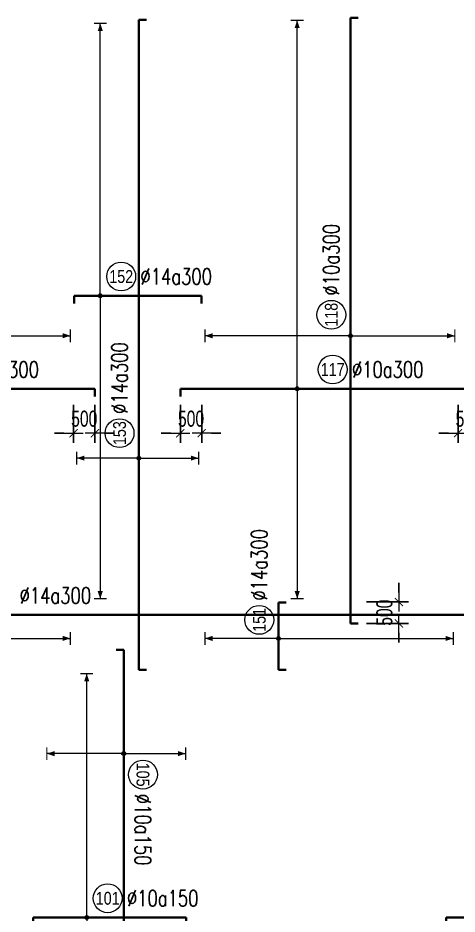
# Model space of a CAD drawing. Header units: millimetres. Extents: x -179076 to 493302, y -18667 to 80932.
# Drawn here: x 178048 to 188328, y 58000 to 78959 of the extents above; entities that cross this region are included whole.
import ezdxf
from ezdxf.enums import TextEntityAlignment as Align

# ---------------------------------------------------------------- set-up
doc = ezdxf.new("R2010")
doc.units = ezdxf.units.MM
doc.layers.get('0').update_dxf_attribs({"lineweight": 20})
doc.layers.get('Defpoints').update_dxf_attribs({"color": 151, "lineweight": 9})
for name, color, linetype, lineweight in [('NDC_S_DIM', 1, 'Continuous', 15), ('NDC_S_REBAR', 4, 'Continuous', 35), ('NDC_S_VN TEXT', 7, 'Continuous', 20)]:
    doc.layers.add(name, color=color, linetype=linetype, lineweight=lineweight)
doc.styles.add('ARIAL', font='arial.ttf', dxfattribs={"width": 0.8})
doc.styles.add('NDC_DIM', font='', dxfattribs={"width": 0.75})
doc.styles.add('NDC_EN TXT', font='romans.shx', dxfattribs={"width": 0.8})
doc.styles.get('NDC_DIM').set_extended_font_data('Dotum')
doc.dimstyles.new('NDC_dim_150', dxfattribs={"dimscale": 150, "dimtxt": 2.5, "dimasz": 1.5, "dimexe": 1.5, "dimexo": 2.5, "dimgap": 1, "dimtad": 1, "dimdec": 0, "dimzin": 0, "dimdsep": 46, "dimtxsty": 'NDC_DIM', "dimblk": 'DIMMARK', "dimcen": 0.09, "dimdle": 1.2, "dimclrd": 1, "dimclre": 1, "dimclrt": 3, "dimadec": 0, "dimazin": 0, "dimtfac": 1, "dimtdec": 0, "dimtix": 1, "dimtofl": 0, "dimtmove": 0, "dimatfit": 3, "dimfxl": 8, "dimfxlon": 1, "dimtolj": 1, "dimtzin": 0, "dimarcsym": 0})

# ---------------------------------------------------------------- blocks, each defined once
blk = doc.blocks.new('DIMMARK')
at = {"layer": 'NDC_S_DIM', "color": 1}
blk.add_line((-1.5, 0), (1, 0), dxfattribs=at)
at = {"layer": 'NDC_S_DIM', "color": 2, "const_width": 0.1}
blk.add_lwpolyline([(-0.424, -0.424), (0.424, 0.424)], dxfattribs=at)
blk = doc.blocks.new('*D557')
at = {"layer": 'Defpoints', "color": 0, "transparency": 16777216}
for p in [(179351, 70286), (179851, 70286), (179351, 69246)]:
    blk.add_point(p, dxfattribs=at)
at = {"layer": 'NDC_S_DIM', "color": 1, "lineweight": -2, "transparency": 16777216}
for p, q in [((179351, 69911), (179351, 69021)), ((179851, 69911), (179851, 69021)), ((179126, 69246), (178901, 69246)), ((180076, 69246), (180301, 69246))]:
    blk.add_line(p, q, dxfattribs=at)
at = {"layer": 'NDC_S_DIM', "color": 1, "lineweight": -2, "transparency": 16777216, "xscale": 225, "yscale": 225, "zscale": 225}
blk.add_blockref('DIMMARK', (179351, 69246), dxfattribs=at)
at = {"layer": 'NDC_S_DIM', "color": 1, "lineweight": -2, "transparency": 16777216, "xscale": 225, "yscale": 225, "zscale": 225, "rotation": 180}
blk.add_blockref('DIMMARK', (179851, 69246), dxfattribs=at)
at = {"layer": 'NDC_S_DIM', "color": 3, "transparency": 16777216, "insert": (179601, 69584), "char_height": 375, "attachment_point": 5, "style": 'NDC_DIM'}
blk.add_mtext('\\A1;500', dxfattribs=at)
blk = doc.blocks.new('*D558')
at = {"layer": 'Defpoints', "color": 0, "transparency": 16777216}
for p in [(181851, 70286), (182351, 70286), (182351, 69246)]:
    blk.add_point(p, dxfattribs=at)
at = {"layer": 'NDC_S_DIM', "color": 1, "lineweight": -2, "transparency": 16777216}
for p, q in [((181851, 69911), (181851, 69021)), ((182351, 69911), (182351, 69021)), ((181626, 69246), (181401, 69246)), ((182576, 69246), (182801, 69246))]:
    blk.add_line(p, q, dxfattribs=at)
at = {"layer": 'NDC_S_DIM', "color": 1, "lineweight": -2, "transparency": 16777216, "xscale": 225, "yscale": 225, "zscale": 225}
blk.add_blockref('DIMMARK', (181851, 69246), dxfattribs=at)
at = {"layer": 'NDC_S_DIM', "color": 1, "lineweight": -2, "transparency": 16777216, "xscale": 225, "yscale": 225, "zscale": 225, "rotation": 180}
blk.add_blockref('DIMMARK', (182351, 69246), dxfattribs=at)
at = {"layer": 'NDC_S_DIM', "color": 3, "transparency": 16777216, "insert": (182101, 69584), "char_height": 375, "attachment_point": 5, "style": 'NDC_DIM'}
blk.add_mtext('\\A1;500', dxfattribs=at)
blk = doc.blocks.new('*D559')
at = {"layer": 'Defpoints', "color": 0, "transparency": 16777216}
for p in [(188351, 70286), (188851, 70286), (188851, 69246)]:
    blk.add_point(p, dxfattribs=at)
at = {"layer": 'NDC_S_DIM', "color": 1, "lineweight": -2, "transparency": 16777216}
for p, q in [((188351, 69911), (188351, 69021)), ((188851, 69911), (188851, 69021)), ((188126, 69246), (187901, 69246)), ((189076, 69246), (189301, 69246))]:
    blk.add_line(p, q, dxfattribs=at)
at = {"layer": 'NDC_S_DIM', "color": 1, "lineweight": -2, "transparency": 16777216, "xscale": 225, "yscale": 225, "zscale": 225}
blk.add_blockref('DIMMARK', (188351, 69246), dxfattribs=at)
at = {"layer": 'NDC_S_DIM', "color": 1, "lineweight": -2, "transparency": 16777216, "xscale": 225, "yscale": 225, "zscale": 225, "rotation": 180}
blk.add_blockref('DIMMARK', (188851, 69246), dxfattribs=at)
at = {"layer": 'NDC_S_DIM', "color": 3, "transparency": 16777216, "insert": (188601, 69584), "char_height": 375, "attachment_point": 5, "style": 'NDC_DIM'}
blk.add_mtext('\\A1;500', dxfattribs=at)
blk = doc.blocks.new('*D576')
at = {"layer": 'Defpoints', "color": 0, "transparency": 16777216}
for p in [(185834, 65299), (186966, 65299), (185834, 64799)]:
    blk.add_point(p, dxfattribs=at)
at = {"layer": 'NDC_S_DIM', "color": 1, "lineweight": -2, "transparency": 16777216}
for p, q in [((186966, 65524), (186966, 65749)), ((186209, 65299), (187191, 65299)), ((186209, 64799), (187191, 64799)), ((186966, 64574), (186966, 64349))]:
    blk.add_line(p, q, dxfattribs=at)
at = {"layer": 'NDC_S_DIM', "color": 1, "lineweight": -2, "transparency": 16777216, "xscale": 225, "yscale": 225, "zscale": 225}
for p, rotation in [((186966, 65299), 270), ((186966, 64799), 90)]:
    blk.add_blockref('DIMMARK', p, dxfattribs=dict(at, rotation=rotation))
at = {"layer": 'NDC_S_DIM', "color": 3, "transparency": 16777216, "insert": (186628, 65049), "char_height": 375, "attachment_point": 5, "rotation": 90, "style": 'NDC_DIM'}
blk.add_mtext('\\A1;500', dxfattribs=at)
blk = doc.blocks.new('*U493')
at = {"layer": 'NDC_S_REBAR'}
blk.add_line((0, 0), (281, 0), dxfattribs=at)
at = {"layer": 'NDC_S_VN TEXT', "color": 3, "style": 'NDC_EN TXT', "width": 0.75}
blk.add_attdef('DKT', (38.24, 1.75), '', height=2.5, dxfattribs=at)
at = {"layer": 'NDC_S_VN TEXT', "style": 'ARIAL', "width": 0.8}
blk.add_attdef('KHT', text='', height=2, dxfattribs=at).set_placement((35.24, 3), align=Align.MIDDLE_CENTER)
blk = doc.blocks.new('*U477')
h = blk.add_hatch(color=6)
edge = h.paths.add_edge_path()
edge.add_arc((-7.93, 0), 0.3, 0, 360)
at = {"layer": 'NDC_S_DIM', "color": 8}
for q in [(-7.93, 55.93), (-7.93, -32.75)]:
    blk.add_line((-7.93, 0), q, dxfattribs=at)
for points in [[(-8.93, 55.93, 0.2, 0.2, 0), (-6.93, 55.93, 0, 0, 0)], [(-8.93, -32.75, 0.2, 0.2, 0), (-6.93, -32.75, 0, 0, 0)]]:
    blk.add_lwpolyline(points, format="xyseb", dxfattribs=at)
at = {"layer": 'NDC_S_DIM'}
blk.add_circle((-2.39, 3), 2.25, dxfattribs=at)
at = {"layer": 'NDC_S_DIM', "color": 6}
blk.add_circle((-7.93, 0), 0.3, dxfattribs=at)
at = {"layer": 'NDC_S_DIM', "color": 8}
for points in [[(-8.33, 54.73), (-7.93, 55.93), (-7.53, 54.73)], [(-8.33, -31.55), (-7.93, -32.75), (-7.53, -31.55)]]:
    blk.add_solid(points, dxfattribs=at)
at = {"layer": 'NDC_S_REBAR'}
for p, q in [((0, 0), (-26.16, 0)), ((-26.16, 0), (-26.16, -1.2)), ((0, 0), (20.5, 0)), ((20.5, 0), (20.5, -1.2)), ((-26.16, -1.2), (-26.16, -1.2)), ((20.5, -1.2), (20.5, -1.2))]:
    blk.add_line(p, q, dxfattribs=at)
at = {"layer": 'NDC_S_VN TEXT', "color": 3, "style": 'NDC_EN TXT', "width": 0.75}
blk.add_attdef('DKT', (0.61, 1.75), '', height=2.5, dxfattribs=at)
at = {"layer": 'NDC_S_VN TEXT', "style": 'ARIAL', "width": 0.8}
blk.add_attdef('KHT', text='', height=2, dxfattribs=at).set_placement((-2.39, 3), align=Align.MIDDLE_CENTER)
blk = doc.blocks.new('*U478')
h = blk.add_hatch(color=6)
edge = h.paths.add_edge_path()
edge.add_arc((-7.93, 0), 0.3, 0, 360)
at = {"layer": 'NDC_S_DIM', "color": 8}
for q in [(-7.93, 57.45), (-7.93, -32.75)]:
    blk.add_line((-7.93, 0), q, dxfattribs=at)
for points in [[(-8.93, 57.45, 0.2, 0.2, 0), (-6.93, 57.45, 0, 0, 0)], [(-8.93, -32.75, 0.2, 0.2, 0), (-6.93, -32.75, 0, 0, 0)]]:
    blk.add_lwpolyline(points, format="xyseb", dxfattribs=at)
at = {"layer": 'NDC_S_DIM'}
blk.add_circle((-2.39, 3), 2.25, dxfattribs=at)
at = {"layer": 'NDC_S_DIM', "color": 6}
blk.add_circle((-7.93, 0), 0.3, dxfattribs=at)
at = {"layer": 'NDC_S_DIM', "color": 8}
for points in [[(-8.33, 56.25), (-7.93, 57.45), (-7.53, 56.25)], [(-8.33, -31.55), (-7.93, -32.75), (-7.53, -31.55)]]:
    blk.add_solid(points, dxfattribs=at)
at = {"layer": 'NDC_S_REBAR'}
for p, q in [((0, 0), (-26.16, 0)), ((-26.16, 0), (-26.16, -1.2)), ((0, 0), (20.5, 0)), ((20.5, 0), (20.5, -1.2)), ((-26.16, -1.2), (-26.16, -1.2)), ((20.5, -1.2), (20.5, -1.2))]:
    blk.add_line(p, q, dxfattribs=at)
at = {"layer": 'NDC_S_VN TEXT', "color": 3, "style": 'NDC_EN TXT', "width": 0.75}
blk.add_attdef('DKT', (0.61, 1.75), '', height=2.5, dxfattribs=at)
at = {"layer": 'NDC_S_VN TEXT', "style": 'ARIAL', "width": 0.8}
blk.add_attdef('KHT', text='', height=2, dxfattribs=at).set_placement((-2.39, 3), align=Align.MIDDLE_CENTER)
blk = doc.blocks.new('*U498')
h = blk.add_hatch(color=6)
edge = h.paths.add_edge_path()
edge.add_arc((-5.66, 0), 0.3, 0, 360)
at = {"layer": 'NDC_S_DIM', "color": 8}
for q in [(-5.66, 42.49), (-5.66, -47.25)]:
    blk.add_line((-5.66, 0), q, dxfattribs=at)
for points in [[(-6.66, 42.49, 0.2, 0.2, 0), (-4.66, 42.49, 0, 0, 0)], [(-6.66, -47.25, 0.2, 0.2, 0), (-4.66, -47.25, 0, 0, 0)]]:
    blk.add_lwpolyline(points, format="xyseb", dxfattribs=at)
at = {"layer": 'NDC_S_DIM'}
blk.add_circle((-2.39, 3), 2.25, dxfattribs=at)
at = {"layer": 'NDC_S_DIM', "color": 6}
blk.add_circle((-5.66, 0), 0.3, dxfattribs=at)
at = {"layer": 'NDC_S_DIM', "color": 8}
for points in [[(-6.06, 41.29), (-5.66, 42.49), (-5.26, 41.29)], [(-6.06, -46.05), (-5.66, -47.25), (-5.26, -46.05)]]:
    blk.add_solid(points, dxfattribs=at)
at = {"layer": 'NDC_S_REBAR'}
for p, q in [((0, 0), (-9.73, 0)), ((-9.73, 0), (-9.73, -1.2)), ((0, 0), (10.15, 0)), ((10.15, 0), (10.15, -1.2)), ((-9.73, -1.2), (-9.73, -1.2)), ((10.15, -1.2), (10.15, -1.2))]:
    blk.add_line(p, q, dxfattribs=at)
at = {"layer": 'NDC_S_VN TEXT', "color": 3, "style": 'NDC_EN TXT', "width": 0.75}
blk.add_attdef('DKT', (0.61, 1.75), '', height=2.5, dxfattribs=at)
at = {"layer": 'NDC_S_VN TEXT', "style": 'ARIAL', "width": 0.8}
blk.add_attdef('KHT', text='', height=2, dxfattribs=at).set_placement((-2.39, 3), align=Align.MIDDLE_CENTER)
blk = doc.blocks.new('*U521')
h = blk.add_hatch(color=6)
edge = h.paths.add_edge_path()
edge.add_arc((-5.66, 0), 0.3, 0, 360)
at = {"layer": 'NDC_S_DIM', "color": 8}
for q in [(-5.66, 22.82), (-5.66, -16.18)]:
    blk.add_line((-5.66, 0), q, dxfattribs=at)
for points in [[(-6.66, 22.82, 0.2, 0.2, 0), (-4.66, 22.82, 0, 0, 0)], [(-6.66, -16.18, 0.2, 0.2, 0), (-4.66, -16.18, 0, 0, 0)]]:
    blk.add_lwpolyline(points, format="xyseb", dxfattribs=at)
at = {"layer": 'NDC_S_DIM'}
blk.add_circle((-2.39, 3), 2.25, dxfattribs=at)
at = {"layer": 'NDC_S_DIM', "color": 6}
blk.add_circle((-5.66, 0), 0.3, dxfattribs=at)
at = {"layer": 'NDC_S_DIM', "color": 8}
for points in [[(-6.06, 21.62), (-5.66, 22.82), (-5.26, 21.62)], [(-6.06, -14.98), (-5.66, -16.18), (-5.26, -14.98)]]:
    blk.add_solid(points, dxfattribs=at)
at = {"layer": 'NDC_S_REBAR'}
for p, q in [((0, 0), (-50.5, 0)), ((-50.5, 0), (-50.5, -1.2)), ((0, 0), (42.74, 0)), ((42.74, 0), (42.74, -1.2)), ((-50.5, -1.2), (-50.5, -1.2)), ((42.74, -1.2), (42.74, -1.2))]:
    blk.add_line(p, q, dxfattribs=at)
at = {"layer": 'NDC_S_VN TEXT', "color": 3, "style": 'NDC_EN TXT', "width": 0.75}
blk.add_attdef('DKT', (0.61, 1.75), '', height=2.5, dxfattribs=at)
at = {"layer": 'NDC_S_VN TEXT', "style": 'ARIAL', "width": 0.8}
blk.add_attdef('KHT', text='', height=2, dxfattribs=at).set_placement((-2.39, 3), align=Align.MIDDLE_CENTER)
blk = doc.blocks.new('*U522')
h = blk.add_hatch(color=6)
edge = h.paths.add_edge_path()
edge.add_arc((-5.66, 0), 0.3, 0, 360)
at = {"layer": 'NDC_S_DIM', "color": 8}
for q in [(-5.66, 22.72), (-5.66, -16.28)]:
    blk.add_line((-5.66, 0), q, dxfattribs=at)
for points in [[(-6.66, 22.72, 0.2, 0.2, 0), (-4.66, 22.72, 0, 0, 0)], [(-6.66, -16.28, 0.2, 0.2, 0), (-4.66, -16.28, 0, 0, 0)]]:
    blk.add_lwpolyline(points, format="xyseb", dxfattribs=at)
at = {"layer": 'NDC_S_DIM'}
blk.add_circle((-2.39, 3), 2.25, dxfattribs=at)
at = {"layer": 'NDC_S_DIM', "color": 6}
blk.add_circle((-5.66, 0), 0.3, dxfattribs=at)
at = {"layer": 'NDC_S_DIM', "color": 8}
for points in [[(-6.06, 21.52), (-5.66, 22.72), (-5.26, 21.52)], [(-6.06, -15.08), (-5.66, -16.28), (-5.26, -15.08)]]:
    blk.add_solid(points, dxfattribs=at)
at = {"layer": 'NDC_S_REBAR'}
for p, q in [((0, 0), (-50.5, 0)), ((-50.5, 0), (-50.5, -1.2)), ((0, 0), (43.9, 0)), ((43.9, 0), (43.9, -1.2)), ((-50.5, -1.2), (-50.5, -1.2)), ((43.9, -1.2), (43.9, -1.2))]:
    blk.add_line(p, q, dxfattribs=at)
at = {"layer": 'NDC_S_VN TEXT', "color": 3, "style": 'NDC_EN TXT', "width": 0.75}
blk.add_attdef('DKT', (0.61, 1.75), '', height=2.5, dxfattribs=at)
at = {"layer": 'NDC_S_VN TEXT', "style": 'ARIAL', "width": 0.8}
blk.add_attdef('KHT', text='', height=2, dxfattribs=at).set_placement((-2.39, 3), align=Align.MIDDLE_CENTER)
blk = doc.blocks.new('*U548')
h = blk.add_hatch(color=6)
edge = h.paths.add_edge_path()
edge.add_arc((-26.39, 0), 0.3, 0, 360)
at = {"layer": 'NDC_S_DIM', "color": 8}
for q in [(-26.39, 9.68), (-26.39, -9.32)]:
    blk.add_line((-26.39, 0), q, dxfattribs=at)
for points in [[(-27.39, 9.68, 0.2, 0.2, 0), (-25.39, 9.68, 0, 0, 0)], [(-27.39, -9.32, 0.2, 0.2, 0), (-25.39, -9.32, 0, 0, 0)]]:
    blk.add_lwpolyline(points, format="xyseb", dxfattribs=at)
at = {"layer": 'NDC_S_DIM'}
blk.add_circle((-22.5, 3), 2.25, dxfattribs=at)
at = {"layer": 'NDC_S_DIM', "color": 6}
blk.add_circle((-26.39, 0), 0.3, dxfattribs=at)
at = {"layer": 'NDC_S_DIM', "color": 8}
for points in [[(-26.79, 8.48), (-26.39, 9.68), (-25.99, 8.48)], [(-26.79, -8.12), (-26.39, -9.32), (-25.99, -8.12)]]:
    blk.add_solid(points, dxfattribs=at)
at = {"layer": 'NDC_S_REBAR'}
for p, q in [((0, 0), (-59.39, 0)), ((-59.39, 0), (-59.39, -1.2)), ((0, 0), (41.92, 0)), ((41.92, 0), (41.92, -1.2)), ((-59.39, -1.2), (-59.39, -1.2)), ((41.92, -1.2), (41.92, -1.2))]:
    blk.add_line(p, q, dxfattribs=at)
at = {"layer": 'NDC_S_VN TEXT', "color": 3, "style": 'NDC_EN TXT', "width": 0.75}
blk.add_attdef('DKT', (-19.5, 1.75), '', height=2.5, dxfattribs=at)
at = {"layer": 'NDC_S_VN TEXT', "style": 'ARIAL', "width": 0.8}
blk.add_attdef('KHT', text='', height=2, dxfattribs=at).set_placement((-22.5, 3), align=Align.MIDDLE_CENTER)
blk = doc.blocks.new('*U540')
h = blk.add_hatch(color=6)
edge = h.paths.add_edge_path()
edge.add_arc((-1.02, 0), 0.3, 0, 360)
at = {"layer": 'NDC_S_DIM', "color": 8}
for q in [(-1.02, 11.73), (-1.02, -27.27)]:
    blk.add_line((-1.02, 0), q, dxfattribs=at)
for points in [[(-2.02, 11.73, 0.2, 0.2, 0), (-0.02, 11.73, 0, 0, 0)], [(-2.02, -27.27, 0.2, 0.2, 0), (-0.02, -27.27, 0, 0, 0)]]:
    blk.add_lwpolyline(points, format="xyseb", dxfattribs=at)
at = {"layer": 'NDC_S_DIM'}
blk.add_circle((1.87, 3), 2.25, dxfattribs=at)
at = {"layer": 'NDC_S_DIM', "color": 6}
blk.add_circle((-1.02, 0), 0.3, dxfattribs=at)
at = {"layer": 'NDC_S_DIM', "color": 8}
for points in [[(-1.42, 10.53), (-1.02, 11.73), (-0.62, 10.53)], [(-1.42, -26.07), (-1.02, -27.27), (-0.62, -26.07)]]:
    blk.add_solid(points, dxfattribs=at)
at = {"layer": 'NDC_S_REBAR'}
for p, q in [((0, 0), (-5.9, 0)), ((-5.9, 0), (-5.9, -1.2)), ((0, 0), (4.56, 0)), ((4.56, 0), (4.56, -1.2)), ((-5.9, -1.2), (-5.9, -1.2)), ((4.56, -1.2), (4.56, -1.2))]:
    blk.add_line(p, q, dxfattribs=at)
at = {"layer": 'NDC_S_VN TEXT', "color": 3, "style": 'NDC_EN TXT', "width": 0.75}
blk.add_attdef('DKT', (4.87, 1.75), '', height=2.5, dxfattribs=at)
at = {"layer": 'NDC_S_VN TEXT', "style": 'ARIAL', "width": 0.8}
blk.add_attdef('KHT', text='', height=2, dxfattribs=at).set_placement((1.87, 3), align=Align.MIDDLE_CENTER)
blk = doc.blocks.new('*U541')
h = blk.add_hatch(color=6)
edge = h.paths.add_edge_path()
edge.add_arc((-1.02, 0), 0.3, 0, 360)
at = {"layer": 'NDC_S_DIM', "color": 8}
for q in [(-1.02, 11.48), (-1.02, -27.27)]:
    blk.add_line((-1.02, 0), q, dxfattribs=at)
for points in [[(-2.02, 11.48, 0.2, 0.2, 0), (-0.02, 11.48, 0, 0, 0)], [(-2.02, -27.27, 0.2, 0.2, 0), (-0.02, -27.27, 0, 0, 0)]]:
    blk.add_lwpolyline(points, format="xyseb", dxfattribs=at)
at = {"layer": 'NDC_S_DIM'}
blk.add_circle((1.87, 3), 2.25, dxfattribs=at)
at = {"layer": 'NDC_S_DIM', "color": 6}
blk.add_circle((-1.02, 0), 0.3, dxfattribs=at)
at = {"layer": 'NDC_S_DIM', "color": 8}
for points in [[(-1.42, 10.28), (-1.02, 11.48), (-0.62, 10.28)], [(-1.42, -26.07), (-1.02, -27.27), (-0.62, -26.07)]]:
    blk.add_solid(points, dxfattribs=at)
at = {"layer": 'NDC_S_REBAR'}
for p, q in [((0, 0), (-5.9, 0)), ((-5.9, 0), (-5.9, -1.2)), ((0, 0), (4.56, 0)), ((4.56, 0), (4.56, -1.2)), ((-5.9, -1.2), (-5.9, -1.2)), ((4.56, -1.2), (4.56, -1.2))]:
    blk.add_line(p, q, dxfattribs=at)
at = {"layer": 'NDC_S_VN TEXT', "color": 3, "style": 'NDC_EN TXT', "width": 0.75}
blk.add_attdef('DKT', (4.87, 1.75), '', height=2.5, dxfattribs=at)
at = {"layer": 'NDC_S_VN TEXT', "style": 'ARIAL', "width": 0.8}
blk.add_attdef('KHT', text='', height=2, dxfattribs=at).set_placement((1.87, 3), align=Align.MIDDLE_CENTER)
blk = doc.blocks.new('*U511')
h = blk.add_hatch(color=6)
edge = h.paths.add_edge_path()
edge.add_arc((-5.66, 0), 0.3, 0, 360)
at = {"layer": 'NDC_S_DIM', "color": 8}
for q in [(-5.66, 38.03), (-5.66, -36.97)]:
    blk.add_line((-5.66, 0), q, dxfattribs=at)
for points in [[(-6.66, 38.03, 0.2, 0.2, 0), (-4.66, 38.03, 0, 0, 0)], [(-6.66, -36.97, 0.2, 0.2, 0), (-4.66, -36.97, 0, 0, 0)]]:
    blk.add_lwpolyline(points, format="xyseb", dxfattribs=at)
at = {"layer": 'NDC_S_DIM'}
blk.add_circle((-2.39, 3), 2.25, dxfattribs=at)
at = {"layer": 'NDC_S_DIM', "color": 6}
blk.add_circle((-5.66, 0), 0.3, dxfattribs=at)
at = {"layer": 'NDC_S_DIM', "color": 8}
for points in [[(-6.06, 36.83), (-5.66, 38.03), (-5.26, 36.83)], [(-6.06, -35.77), (-5.66, -36.97), (-5.26, -35.77)]]:
    blk.add_solid(points, dxfattribs=at)
at = {"layer": 'NDC_S_REBAR'}
for p, q in [((0, 0), (-14.04, 0)), ((-14.04, 0), (-14.04, -1.2)), ((0, 0), (9.84, 0)), ((9.84, 0), (9.84, -1.2)), ((-14.04, -1.2), (-14.04, -1.2)), ((9.84, -1.2), (9.84, -1.2))]:
    blk.add_line(p, q, dxfattribs=at)
at = {"layer": 'NDC_S_VN TEXT', "color": 3, "style": 'NDC_EN TXT', "width": 0.75}
blk.add_attdef('DKT', (0.61, 1.75), '', height=2.5, dxfattribs=at)
at = {"layer": 'NDC_S_VN TEXT', "style": 'ARIAL', "width": 0.8}
blk.add_attdef('KHT', text='', height=2, dxfattribs=at).set_placement((-2.39, 3), align=Align.MIDDLE_CENTER)
blk = doc.blocks.new('*U512')
h = blk.add_hatch(color=6)
edge = h.paths.add_edge_path()
edge.add_arc((-5.66, 0), 0.3, 0, 360)
at = {"layer": 'NDC_S_DIM', "color": 8}
for q in [(-5.66, 38.03), (-5.66, -36.97)]:
    blk.add_line((-5.66, 0), q, dxfattribs=at)
for points in [[(-6.66, 38.03, 0.2, 0.2, 0), (-4.66, 38.03, 0, 0, 0)], [(-6.66, -36.97, 0.2, 0.2, 0), (-4.66, -36.97, 0, 0, 0)]]:
    blk.add_lwpolyline(points, format="xyseb", dxfattribs=at)
at = {"layer": 'NDC_S_DIM'}
blk.add_circle((-2.39, 3), 2.25, dxfattribs=at)
at = {"layer": 'NDC_S_DIM', "color": 6}
blk.add_circle((-5.66, 0), 0.3, dxfattribs=at)
at = {"layer": 'NDC_S_DIM', "color": 8}
for points in [[(-6.06, 36.83), (-5.66, 38.03), (-5.26, 36.83)], [(-6.06, -35.77), (-5.66, -36.97), (-5.26, -35.77)]]:
    blk.add_solid(points, dxfattribs=at)
at = {"layer": 'NDC_S_REBAR'}
for p, q in [((0, 0), (-10.83, 0)), ((-10.83, 0), (-10.83, -1.2)), ((0, 0), (15.57, 0)), ((15.57, 0), (15.57, -1.2)), ((-10.83, -1.2), (-10.83, -1.2)), ((15.57, -1.2), (15.57, -1.2))]:
    blk.add_line(p, q, dxfattribs=at)
at = {"layer": 'NDC_S_VN TEXT', "color": 3, "style": 'NDC_EN TXT', "width": 0.75}
blk.add_attdef('DKT', (0.61, 1.75), '', height=2.5, dxfattribs=at)
at = {"layer": 'NDC_S_VN TEXT', "style": 'ARIAL', "width": 0.8}
blk.add_attdef('KHT', text='', height=2, dxfattribs=at).set_placement((-2.39, 3), align=Align.MIDDLE_CENTER)
blk = doc.blocks.new('*U513')
h = blk.add_hatch(color=6)
edge = h.paths.add_edge_path()
edge.add_arc((-5.66, 0), 0.3, 0, 360)
at = {"layer": 'NDC_S_DIM', "color": 8}
for q in [(-5.66, 9.66), (-5.66, -12)]:
    blk.add_line((-5.66, 0), q, dxfattribs=at)
for points in [[(-6.66, 9.66, 0.2, 0.2, 0), (-4.66, 9.66, 0, 0, 0)], [(-6.66, -12, 0.2, 0.2, 0), (-4.66, -12, 0, 0, 0)]]:
    blk.add_lwpolyline(points, format="xyseb", dxfattribs=at)
at = {"layer": 'NDC_S_DIM'}
blk.add_circle((-2.39, 3), 2.25, dxfattribs=at)
at = {"layer": 'NDC_S_DIM', "color": 6}
blk.add_circle((-5.66, 0), 0.3, dxfattribs=at)
at = {"layer": 'NDC_S_DIM', "color": 8}
for points in [[(-6.06, 8.46), (-5.66, 9.66), (-5.26, 8.46)], [(-6.06, -10.8), (-5.66, -12), (-5.26, -10.8)]]:
    blk.add_solid(points, dxfattribs=at)
at = {"layer": 'NDC_S_REBAR'}
for p, q in [((0, 0), (-21.84, 0)), ((-21.84, 0), (-21.84, -1.2)), ((0, 0), (60.56, 0)), ((60.56, 0), (60.56, -1.2)), ((-21.84, -1.2), (-21.84, -1.2)), ((60.56, -1.2), (60.56, -1.2))]:
    blk.add_line(p, q, dxfattribs=at)
at = {"layer": 'NDC_S_VN TEXT', "color": 3, "style": 'NDC_EN TXT', "width": 0.75}
blk.add_attdef('DKT', (0.61, 1.75), '', height=2.5, dxfattribs=at)
at = {"layer": 'NDC_S_VN TEXT', "style": 'ARIAL', "width": 0.8}
blk.add_attdef('KHT', text='', height=2, dxfattribs=at).set_placement((-2.39, 3), align=Align.MIDDLE_CENTER)

msp = doc.modelspace()

# ---------------------------------------------------------------- block references
at = {"xscale": 150, "yscale": 150, "zscale": 150}
for name, p, values in [('*U498', (180824.9, 72461.4), {'KHT': '152', 'DKT': '%%c14a300'}), ('*U478', (185775.1, 70286.3), {'KHT': '117', 'DKT': '%%C10a300'}), ('*U477', (176775.1, 70286.3), {'KHT': '106', 'DKT': '%%C10a300'}), ('*U511', (180508.2, 57919.7), {'KHT': '101', 'DKT': '%%C10a150'}), ('*U512', (189695.2, 57919.7), {'KHT': '107', 'DKT': '%%C10a200'})]:
    msp.add_blockref(name, p, dxfattribs=at).add_auto_attribs(values)
for name, p, rotation, values in [('*U548', (180878.2, 72623.2), 90, {'KHT': '153', 'DKT': '%%c14a300'}), ('*U522', (185833.6, 72374.9), 90, {'KHT': '118', 'DKT': '%%C10a300'}), ('*U521', (176849.2, 72374.9), 90, {'KHT': '109', 'DKT': '%%C10a300'}), ('*U540', (175184.9, 64599.9), 90, {'KHT': '145', 'DKT': '%%c14a300'}), ('*U541', (184147.8, 64599.9), 90, {'KHT': '151', 'DKT': '%%c14a300'}), ('*U513', (180525.3, 60903.5), 270, {'KHT': '105', 'DKT': '%%C10a150'})]:
    msp.add_blockref(name, p, dxfattribs=dict(at, rotation=rotation)).add_auto_attribs(values)
ref = msp.add_blockref('*U493', (172350.6, 65000.3), dxfattribs=dict(xscale=150, yscale=150, zscale=150))
ref.add_attrib('DKT', '%%c14a300', (178086.5, 65262.8), dxfattribs={"layer": 'NDC_S_VN TEXT', "color": 3, "height": 375, "style": 'NDC_EN TXT', "width": 0.75})

# ---------------------------------------------------------------- dimensions: what is measured, and where the dimension line sits
at = {"layer": 'NDC_S_DIM'}
for base, p1, p2, picture, middle in [((179350.8, 69246.5), (179850.8, 70286.3), (179350.8, 70286.3), '*D557', (179600.8, 69584)), ((182350.8, 69246.5), (181850.8, 70286.3), (182350.8, 70286.3), '*D558', (182100.8, 69584)), ((188850.8, 69246.5), (188350.8, 70286.3), (188850.8, 70286.3), '*D559', (188600.8, 69584))]:
    dim = msp.add_linear_dim(base=base, p1=p1, p2=p2, dimstyle='NDC_dim_150', dxfattribs=at)
    dim.commit()
    dim.dimension.update_dxf_attribs({"geometry": picture, "text_midpoint": middle})
dim = msp.add_linear_dim(base=(186965.6, 65299.2), p1=(185833.6, 64799.2), p2=(185833.6, 65299.2), angle=90, dimstyle='NDC_dim_150', dxfattribs=at)
dim.commit()
dim.dimension.update_dxf_attribs({"geometry": '*D576', "text_midpoint": (186628.1, 65049.2)})

doc.saveas('drawing.dxf')
